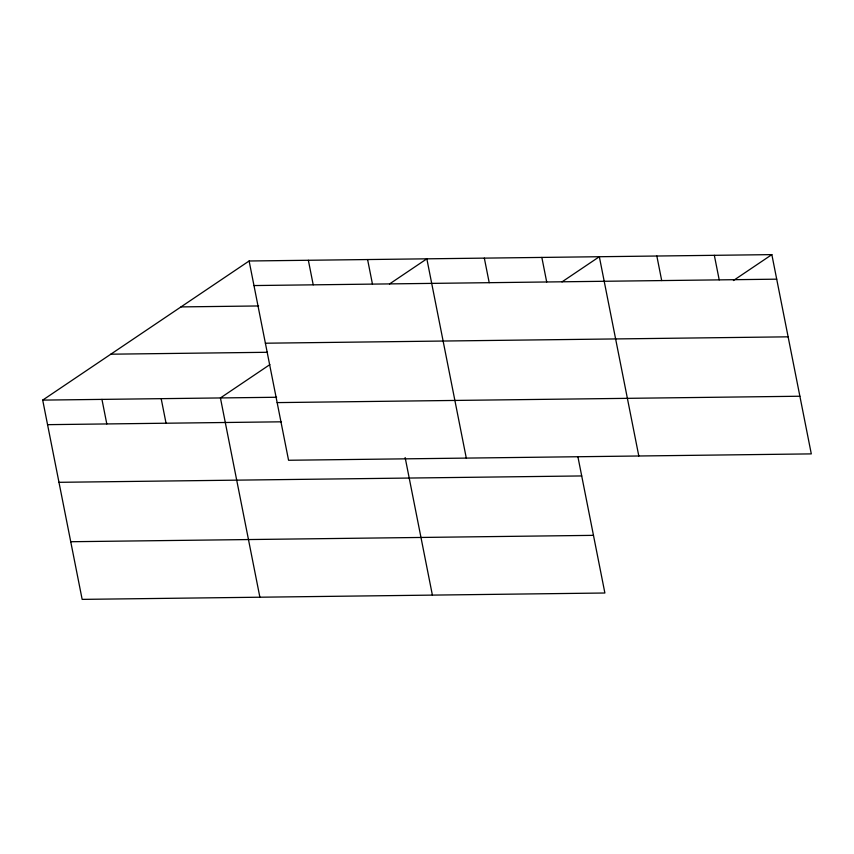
<?xml version="1.0" encoding="UTF-8"?>
<svg xmlns="http://www.w3.org/2000/svg" width="854" height="854" viewBox="0 0 854 854"><rect width="100%" height="100%" fill="white"/><g stroke="black" fill="none" stroke-linecap="round" stroke-linejoin="round"><path stroke-width="1.28" d="M577.902 456.73L604.888 593.007L82.155 599.38L42.7 400.11L249.112 260.993L771.845 254.62L811.3 453.89L288.567 460.263L249.112 260.993M269.864 364.615L220.428 397.943L259.883 597.213M389.488 283.998L426.84 258.826L466.295 458.096M561.985 281.895L599.337 256.723L638.803 455.993M733.394 280.539L771.845 254.62M253.969 285.556L776.702 279.173M180.995 306.906L258.666 305.956M265.391 343.212L788.125 336.828M110.817 354.196L267.483 352.286M42.7 400.11L276.621 397.259M277.155 402.608L799.888 396.235M47.557 424.662L281.489 421.812M58.979 482.318L581.713 475.945M70.743 541.724L593.477 535.351M714.339 255.325L719.207 279.877M656.843 256.019L661.701 280.582M541.842 257.428L546.699 281.98M484.335 258.121L489.203 282.685M367.594 259.552L372.461 284.104M405.148 457.552L432.391 595.11M308.358 260.278L313.215 284.83M161.182 398.658L166.05 423.221M101.946 399.384L106.803 423.936"/></g></svg>
